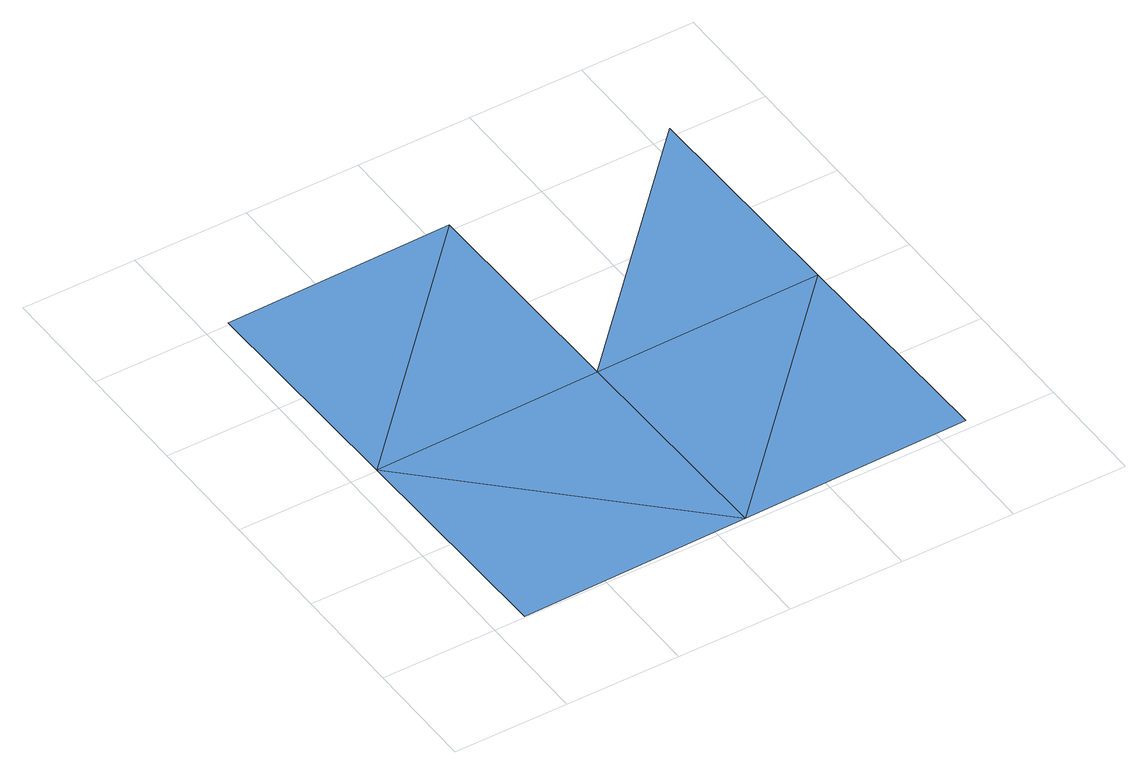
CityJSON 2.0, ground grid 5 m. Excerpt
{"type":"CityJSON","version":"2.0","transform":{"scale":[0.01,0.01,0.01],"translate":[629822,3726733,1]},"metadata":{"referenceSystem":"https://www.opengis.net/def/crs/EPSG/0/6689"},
"CityObjects":{
"waterbody1":{"type":"WaterBody","attributes":{"name":"福岡県津波浸水想定図","class":"1140","function":"2","WaterBodyTsunamiRiskAttribute.description":"1","WaterBodyTsunamiRiskAttribute.rank":"2"},"geometry":[{"type":"MultiSurface","lod":"1","boundaries":[[[0,1,2]],[[0,3,4]],[[5,3,0]],[[0,2,5]],[[6,7,5]]]}]},
"waterbody2":{"type":"WaterBody","attributes":{"name":"福岡県津波浸水想定図","class":"1140","function":"2","WaterBodyTsunamiRiskAttribute.description":"1","WaterBodyTsunamiRiskAttribute.rank":"3"},"geometry":[{"type":"MultiSurface","lod":"1","boundaries":[[[5,2,6]],[[2,8,6]]]}]}
},
"vertices":[
[118,1002,69],[137,2,66],[1136,22,66],[1098,2020,76],[98,2001,76],[1117,1021,69],[2116,1041,65],[2097,2040,68],
[2136,41,66]
]}
